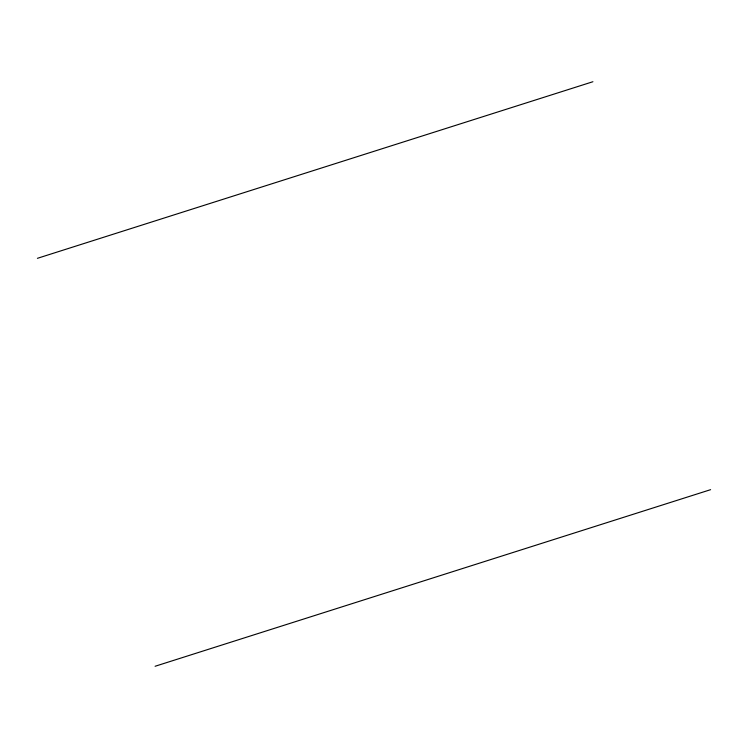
<?xml version="1.0" encoding="UTF-8"?>
<svg xmlns="http://www.w3.org/2000/svg" width="748" height="748" viewBox="0 0 748 748"><rect width="100%" height="100%" fill="white"/><g stroke="black" fill="none" stroke-linecap="round" stroke-linejoin="round"><path stroke-width="1.12" d="M37.4 258.322L592.912 81.728M155.088 666.272L710.6 489.678"/></g></svg>
